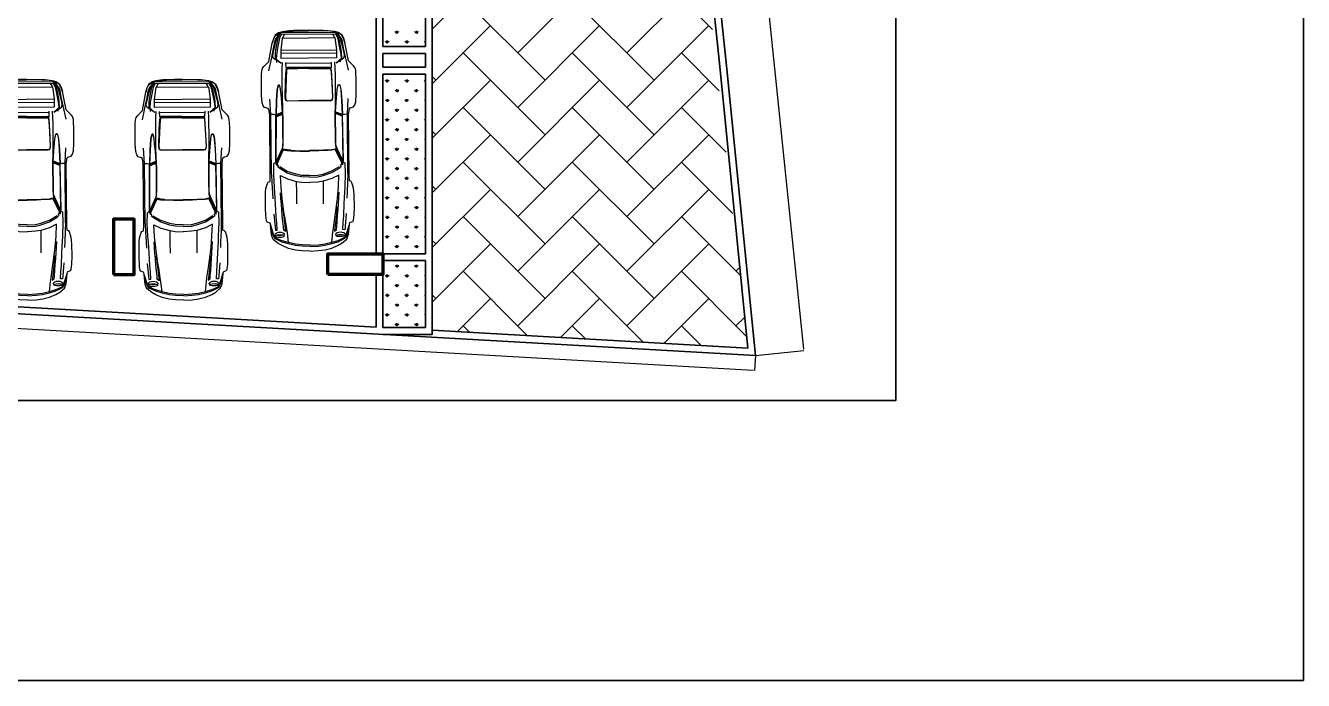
# Model space of a CAD drawing. Header units: inches. Extents: x -3571 to 5466, y -4496 to 5188.
# Drawn here: x 4539 to 5466, y 19 to 494 of the extents above; entities that cross this region are included whole.
import ezdxf

# ---------------------------------------------------------------- set-up
doc = ezdxf.new("R2010")
doc.units = ezdxf.units.IN
doc.header["$MEASUREMENT"] = 0
for name, color, linetype, lineweight in [('COLUMN', 1, 'Continuous', 50), ('high income', 202, 'Continuous', 5), ('wall', 250, 'Continuous', 30)]:
    doc.layers.add(name, color=color, linetype=linetype, lineweight=lineweight)
doc.styles.add('1-2', font='arial.ttf')
doc.styles.add('DIM', font='arial.ttf', dxfattribs={"width": 0.9, "height": 7})
doc.dimstyles.new('STANDARD$0', dxfattribs={"dimscale": 0, "dimtxt": 10, "dimasz": 8, "dimexe": 6, "dimexo": 8, "dimgap": 3, "dimtad": 1, "dimdec": 0, "dimzin": 3, "dimdsep": 46, "dimlunit": 4, "dimtxsty": 'DIM', "dimblk": 'DOTSMALL', "dimcen": 0, "dimclrd": 6, "dimclre": 6, "dimclrt": 256, "dimadec": 0, "dimazin": 0, "dimtfac": 1, "dimtdec": 0, "dimtofl": 0, "dimtmove": 2, "dimatfit": 0, "dimldrblk": 'DOTSMALL', "dimfxl": 1, "dimtolj": 1, "dimtzin": 0, "dimarcsym": 0})
pattern_1 = [(90, (-169097.448, -8831.4206), (-7.0710678, 7.0710678), [1.875, -12.26713563]), (45, (-169097.448, -8831.421), (-7.0710678, 7.0710678), [1.875, -8.125]), (135, (-169097.448, -8831.421), (-7.0710678, -7.0710678), [1.875, -8.125])]

# ---------------------------------------------------------------- blocks, each defined once
blk = doc.blocks.new('*D10')
at = {"layer": 'Defpoints', "color": 0, "ltscale": 2}
for p in [(3568.07, 339.54), (3567.45, 328.66), (5068.62, 254.55)]:
    blk.add_point(p, dxfattribs=at)
at = {"layer": 'wall', "color": 7, "lineweight": 15, "ltscale": 2}
for p, q in [((3568.07, 339.54), (3567.45, 328.66)), ((3568.45, 328.6), (4292.97, 287.57)), ((5067.01, 243.74), (4342.49, 284.77)), ((5068.62, 254.55), (5068.01, 243.68))]:
    blk.add_line(p, q, dxfattribs=at)
at = {"layer": 'wall', "color": 7, "ltscale": 2}
for points in [[(3568.46, 328.77), (3568.44, 328.44), (3567.45, 328.66)], [(5067.02, 243.9), (5067, 243.57), (5068.01, 243.68)]]:
    blk.add_solid(points, dxfattribs=at)
at = {"layer": 'wall', "color": 7, "lineweight": 25, "ltscale": 2, "insert": (4317.73, 286.17), "char_height": 12, "attachment_point": 5, "rotation": 356.75857, "style": '1-2'}
blk.add_mtext('\\A1;125\'-3"', dxfattribs=at)
blk = doc.blocks.new('*D15')
at = {"layer": 'Defpoints', "color": 0, "ltscale": 2}
for p in [(5006.49, 854.44), (5068.62, 254.55), (5103.82, 258.2)]:
    blk.add_point(p, dxfattribs=at)
at = {"layer": 'wall', "color": 7, "lineweight": 15, "ltscale": 2}
for p, q in [((5006.49, 854.44), (5041.69, 858.08)), ((5041.79, 857.09), (5070.62, 578.73)), ((5103.71, 259.19), (5074.88, 537.55)), ((5068.62, 254.55), (5103.82, 258.2))]:
    blk.add_line(p, q, dxfattribs=at)
at = {"layer": 'wall', "color": 7, "ltscale": 2}
for points in [[(5041.96, 857.11), (5041.62, 857.07), (5041.69, 858.08)], [(5103.88, 259.21), (5103.55, 259.18), (5103.82, 258.2)]]:
    blk.add_solid(points, dxfattribs=at)
at = {"layer": 'wall', "color": 7, "lineweight": 25, "ltscale": 2, "insert": (5072.75, 558.14), "char_height": 12, "attachment_point": 5, "rotation": 275.91299, "style": '1-2'}
blk.add_mtext('\\A1;50\'-3"', dxfattribs=at)
blk = doc.blocks.new('car-01')
at = {"layer": 'high income', "linetype": 'ByBlock'}
for p, q in [((-20.24, 148.32), (-22.7, 146.69)), ((-22.48, 146.53), (-20.24, 147.98)), ((-17.72, 149.01), (-20.24, 148.32)), ((-20.24, 147.98), (-17.72, 148.67)), ((-20.08, 147.24), (-19.08, 148.13)), ((-19.19, 147.24), (-18.64, 148.13)), ((-19.08, 148.13), (19.08, 148.13)), ((-13, 149.59), (-17.72, 149.01)), ((-17.72, 148.67), (-13.34, 149.22)), ((-13.34, 149.22), (-10.43, 149.34)), ((-10.1, 149.71), (-13, 149.59)), ((-10.43, 149.34), (0, 149.47)), ((-0.02, 149.91), (-10.1, 149.71)), ((10.43, 149.34), (0, 149.47)), ((0.02, 149.91), (10.1, 149.71)), ((10.1, 149.71), (13, 149.59)), ((13.34, 149.22), (10.43, 149.34)), ((13, 149.59), (17.72, 149.01)), ((17.72, 148.67), (13.34, 149.22)), ((17.72, 149.01), (20.24, 148.32)), ((20.24, 147.98), (17.72, 148.67)), ((19.19, 147.24), (18.64, 148.13)), ((20.08, 147.24), (19.08, 148.13)), ((20.24, 148.32), (22.7, 146.69)), ((22.48, 146.53), (20.24, 147.98)), ((-27.04, 128.94), (-24.68, 141.34)), ((-24.68, 141.34), (-23.6, 144.44)), ((-23.85, 144.26), (-24.68, 141.34)), ((-24.19, 134.45), (-21.42, 144.8)), ((-22.7, 146.69), (-23.85, 144.26)), ((-23.79, 137.53), (-22.97, 142.12)), ((-23.6, 144.44), (-22.48, 146.53)), ((-23.26, 138.45), (-22.51, 142.12)), ((-22.97, 142.12), (-22.42, 143.8)), ((-22.51, 142.12), (-21.82, 143.8)), ((-22.42, 143.8), (-21.36, 145.35)), ((-22.19, 136.67), (-20.53, 144.69)), ((-21.82, 143.8), (-21.59, 144.15)), ((-21.42, 144.8), (-20.08, 147.24)), ((-21.36, 145.35), (-21, 145.56)), ((-19.64, 144.69), (-21.3, 136.67)), ((-20.53, 144.69), (-19.19, 147.24)), ((-18.3, 147.24), (-19.64, 144.69)), ((-17.84, 144.69), (-18.96, 136.45)), ((18.3, 147.24), (-18.3, 147.24)), ((17.84, 144.69), (-17.84, 144.69)), ((-16.24, 147.24), (-17.58, 144.8)), ((16.24, 147.24), (17.58, 144.8)), ((17.84, 144.69), (18.96, 136.45)), ((18.3, 147.24), (19.64, 144.69)), ((20.53, 144.69), (19.19, 147.24)), ((19.64, 144.69), (21.3, 136.67)), ((21.42, 144.8), (20.08, 147.24)), ((22.19, 136.67), (20.53, 144.69)), ((21.36, 145.35), (21, 145.56)), ((22.42, 143.8), (21.36, 145.35)), ((24.19, 134.45), (21.42, 144.8)), ((21.82, 143.8), (21.59, 144.15)), ((22.51, 142.12), (21.82, 143.8)), ((22.97, 142.12), (22.42, 143.8)), ((23.6, 144.44), (22.48, 146.53)), ((23.26, 138.45), (22.51, 142.12)), ((22.7, 146.69), (23.85, 144.26)), ((23.79, 137.53), (22.97, 142.12)), ((24.68, 141.34), (23.6, 144.44)), ((23.85, 144.26), (24.68, 141.34)), ((27.04, 128.94), (24.68, 141.34)), ((-27.06, 122.54), (-25.11, 131.63)), ((-25.11, 131.63), (-23.79, 137.53)), ((-24.42, 132.33), (-24.19, 134.45)), ((-23.86, 130.89), (-24.42, 132.33)), ((-18.64, 127.56), (-23.86, 130.89)), ((-23.65, 138.13), (-23.26, 138.45)), ((-22.53, 130.89), (-22.42, 134.56)), ((-22.08, 130.89), (-22.53, 130.89)), ((-22.53, 130.89), (-18.65, 127.56)), ((-22.42, 134.56), (-22.19, 136.67)), ((-21.64, 134.56), (-22.08, 130.89)), ((-21.3, 136.67), (-21.64, 134.56)), ((18.96, 134.33), (-19.07, 134.33)), ((-18.96, 136.45), (-18.96, 130.89)), ((18.96, 136.45), (-18.96, 136.45)), ((-18.96, 130.89), (18.96, 130.89)), ((18.64, 127.56), (23.86, 130.89)), ((22.53, 130.89), (18.65, 127.56)), ((18.96, 136.45), (18.96, 130.89)), ((21.3, 136.67), (21.64, 134.56)), ((21.64, 134.56), (22.08, 130.89)), ((22.08, 130.89), (22.53, 130.89)), ((22.42, 134.56), (22.19, 136.67)), ((22.53, 130.89), (22.42, 134.56)), ((23.65, 138.13), (23.26, 138.45)), ((25.11, 131.63), (23.79, 137.53)), ((23.86, 130.89), (24.42, 132.33)), ((24.42, 132.33), (24.19, 134.45)), ((27.06, 122.54), (25.11, 131.63)), ((-32.02, 120.21), (-31.89, 122.44)), ((-31.89, 122.44), (-31.35, 124.33)), ((-31.35, 124.33), (-30.39, 125.45)), ((-30.39, 125.45), (-27.04, 128.94)), ((-21.62, 128.15), (-21.56, 129.46)), ((-18.02, 119.1), (-17.96, 123.99)), ((-17.96, 123.99), (-17.78, 128.15)), ((-15.11, 122.9), (-16.04, 104.35)), ((-15.77, 115.69), (-15.3, 123.28)), ((-15.35, 124.33), (-15.54, 128.14)), ((15.54, 127.56), (-15.44, 127.56)), ((-14.31, 124.71), (-15.35, 124.33)), ((-15.3, 123.28), (-14.92, 123.76)), ((-14.8, 123.38), (-15.11, 122.9)), ((-14.92, 123.76), (-14.31, 124.11)), ((-14.2, 123.73), (-14.8, 123.38)), ((0, 124.79), (-14.31, 124.71)), ((-14.31, 124.11), (-7.45, 124.24)), ((-7.35, 123.81), (-14.2, 123.73)), ((-7.45, 124.24), (0, 124.24)), ((0, 123.81), (-7.35, 123.81)), ((0, 124.79), (14.31, 124.71)), ((7.45, 124.24), (0, 124.24)), ((0, 123.81), (7.35, 123.81)), ((7.35, 123.81), (14.2, 123.73)), ((14.31, 124.11), (7.45, 124.24)), ((14.2, 123.73), (14.8, 123.38)), ((14.31, 124.71), (15.35, 124.33)), ((14.92, 123.76), (14.31, 124.11)), ((14.8, 123.38), (15.11, 122.9)), ((15.3, 123.28), (14.92, 123.76)), ((15.11, 122.9), (16.04, 104.35)), ((15.77, 115.69), (15.3, 123.28)), ((15.35, 124.33), (15.54, 128.14)), ((17.96, 123.99), (17.78, 128.15)), ((18.02, 119.1), (17.96, 123.99)), ((21.62, 128.15), (21.56, 129.46)), ((30.39, 125.45), (27.04, 128.94)), ((31.35, 124.33), (30.39, 125.45)), ((31.89, 122.44), (31.35, 124.33)), ((32.02, 120.21), (31.89, 122.44)), ((-32.13, 116.88), (-32.02, 120.21)), ((-32.13, 106.09), (-32.13, 116.88)), ((-20.67, 112.83), (-21.01, 112.37)), ((-20.21, 112.88), (-20.67, 112.83)), ((-19.9, 112.57), (-20.21, 112.88)), ((-18.1, 104.2), (-18.09, 113.43)), ((-18.09, 113.43), (-18.02, 119.1)), ((-16.15, 104.18), (-15.77, 115.69)), ((16.15, 104.18), (15.77, 115.69)), ((18.09, 113.43), (18.02, 119.1)), ((18.1, 104.2), (18.09, 113.43)), ((19.9, 112.57), (20.21, 112.88)), ((20.21, 112.88), (20.67, 112.83)), ((20.67, 112.83), (21.01, 112.37)), ((32.13, 116.88), (32.02, 120.21)), ((32.13, 106.09), (32.13, 116.88)), ((-31.81, 101.09), (-32.13, 106.09)), ((-21.73, 109.42), (-22.22, 102.09)), ((-21.61, 109.44), (-22.11, 102.09)), ((-21.01, 112.37), (-21.73, 109.42)), ((-20.9, 112.22), (-21.61, 109.44)), ((-20.56, 112.62), (-20.9, 112.22)), ((-20.19, 112.63), (-20.56, 112.62)), ((-19.9, 112.4), (-20.19, 112.63)), ((-19.56, 111.61), (-19.9, 112.57)), ((-19.56, 111.45), (-19.9, 112.4)), ((-19.24, 109.45), (-19.56, 111.61)), ((-19.24, 109.45), (-19.56, 111.45)), ((-18.93, 106.4), (-19.24, 109.45)), ((-18.45, 100.97), (-18.93, 106.4)), ((-17.88, 97.53), (-18.1, 104.2)), ((-15.74, 102.2), (-16.15, 104.18)), ((-16.04, 104.35), (-15.63, 102.35)), ((16.04, 104.35), (15.63, 102.35)), ((15.74, 102.2), (16.15, 104.18)), ((17.88, 97.53), (18.1, 104.2)), ((18.45, 100.97), (18.93, 106.4)), ((18.93, 106.4), (19.24, 109.45)), ((19.24, 109.45), (19.56, 111.61)), ((19.24, 109.45), (19.56, 111.45)), ((19.56, 111.61), (19.9, 112.57)), ((19.56, 111.45), (19.9, 112.4)), ((19.9, 112.4), (20.19, 112.63)), ((20.19, 112.63), (20.56, 112.62)), ((20.56, 112.62), (20.9, 112.22)), ((20.9, 112.22), (21.61, 109.44)), ((21.01, 112.37), (21.73, 109.42)), ((21.61, 109.44), (22.11, 102.09)), ((21.73, 109.42), (22.22, 102.09)), ((31.81, 101.09), (32.13, 106.09)), ((-31.13, 98.87), (-31.81, 101.09)), ((-30.24, 97.62), (-31.13, 98.87)), ((-27.86, 96.96), (-30.24, 97.62)), ((-27.38, 96.3), (-27.86, 96.96)), ((-26.78, 92.52), (-27.38, 96.3)), ((-25.94, 92.86), (-26.63, 103.31)), ((-22.22, 102.09), (-22.57, 92.41)), ((-22.11, 102.09), (-22.47, 92.41)), ((-18.21, 97.53), (-18.45, 100.97)), ((-17.99, 93.8), (-18.21, 97.53)), ((-17.76, 93.84), (-17.88, 97.53)), ((-14.46, 101.88), (-15.74, 102.2)), ((-15.63, 102.35), (-14.35, 102.02)), ((0.02, 102.06), (-14.46, 101.88)), ((-14.35, 102.02), (-0.02, 102.06)), ((-0.02, 102.06), (14.46, 101.88)), ((14.35, 102.02), (0.02, 102.06)), ((15.63, 102.35), (14.35, 102.02)), ((14.46, 101.88), (15.74, 102.2)), ((17.76, 93.84), (17.88, 97.53)), ((17.99, 93.8), (18.21, 97.53)), ((18.21, 97.53), (18.45, 100.97)), ((22.11, 102.09), (22.47, 92.41)), ((22.22, 102.09), (22.57, 92.41)), ((25.94, 92.86), (26.63, 103.31)), ((26.78, 92.52), (27.38, 96.3)), ((27.38, 96.3), (27.86, 96.96)), ((27.86, 96.96), (30.24, 97.62)), ((30.24, 97.62), (31.13, 98.87)), ((31.13, 98.87), (31.81, 101.09)), ((-26.84, 50.6), (-26.78, 92.52)), ((-25.94, 92.86), (-26.78, 92.52)), ((-25.28, 92.86), (-25.94, 92.86)), ((-25.91, 52.38), (-25.94, 92.86)), ((-24.03, 92.75), (-25.28, 92.86)), ((-22.9, 92.41), (-24.03, 92.75)), ((-22.57, 92.41), (-22.9, 92.41)), ((-22.9, 60.39), (-22.56, 92.41)), ((-22.45, 92.41), (-22.79, 60.88)), ((-22.56, 92.41), (-22.45, 92.41)), ((-18.02, 94.41), (-22.47, 92.61)), ((-17.99, 93.8), (-22.47, 91.95)), ((-22.47, 91.31), (-17.98, 93.12)), ((-17.86, 89.57), (-17.99, 93.8)), ((-17.89, 78.4), (-17.86, 89.57)), ((-17.69, 89.6), (-17.76, 93.84)), ((-17.68, 78.4), (-17.69, 89.6)), ((17.68, 78.4), (17.69, 89.6)), ((17.69, 89.6), (17.76, 93.84)), ((17.86, 89.57), (17.99, 93.8)), ((17.89, 78.4), (17.86, 89.57)), ((22.47, 91.31), (17.98, 93.12)), ((17.99, 93.8), (22.47, 91.95)), ((18.02, 94.41), (22.47, 92.61)), ((22.56, 92.41), (22.45, 92.41)), ((22.45, 92.41), (22.79, 60.88)), ((22.9, 60.39), (22.56, 92.41)), ((22.57, 92.41), (22.9, 92.41)), ((22.9, 92.41), (24.03, 92.75)), ((24.03, 92.75), (25.28, 92.86)), ((25.28, 92.86), (25.94, 92.86)), ((25.91, 52.38), (25.94, 92.86)), ((25.94, 92.86), (26.78, 92.52)), ((26.84, 50.6), (26.78, 92.52)), ((-17.89, 74.57), (-17.89, 78.4)), ((-17.74, 74.57), (-17.68, 78.4)), ((17.74, 74.57), (17.68, 78.4)), ((17.89, 74.57), (17.89, 78.4)), ((-18.59, 69.7), (-22.39, 61.42)), ((-18.18, 70.87), (-18.59, 69.7)), ((-18.59, 68.93), (-18.39, 69.49)), ((-18.39, 69.49), (-18.18, 70.1)), ((-17.96, 71.7), (-18.18, 70.87)), ((-18.18, 70.1), (-17.88, 71.66)), ((-17.98, 71.7), (-17.89, 74.57)), ((-17.88, 71.66), (-17.74, 74.57)), ((17.88, 71.66), (17.74, 74.57)), ((18.18, 70.1), (17.88, 71.66)), ((17.98, 71.7), (17.89, 74.57)), ((17.96, 71.7), (18.18, 70.87)), ((18.18, 70.87), (18.59, 69.7)), ((18.39, 69.49), (18.18, 70.1)), ((18.59, 68.93), (18.39, 69.49)), ((18.59, 69.7), (22.39, 61.42)), ((-22.4, 60.65), (-18.59, 68.93)), ((-18.47, 68.55), (-22.3, 60.17)), ((-21.82, 59.76), (-18.02, 68.09)), ((-18.22, 69.04), (-18.47, 68.55)), ((-17.56, 69.26), (-18.22, 69.04)), ((-18.02, 68.09), (-17.72, 68.6)), ((-17.72, 68.6), (-17.32, 68.79)), ((-16.53, 69.06), (-17.56, 69.26)), ((-17.32, 68.79), (-16.4, 68.53)), ((-15.14, 68.78), (-16.53, 69.06)), ((-16.4, 68.53), (-15.14, 68.33)), ((-12.66, 68.49), (-15.14, 68.78)), ((-15.14, 68.33), (-12.58, 68.15)), ((-12.66, 68.49), (-6.44, 68.16)), ((-12.58, 68.15), (-6.44, 67.89)), ((-6.44, 68.16), (0, 68.2)), ((-6.44, 67.89), (0, 67.86)), ((6.44, 68.16), (0, 68.2)), ((6.44, 67.89), (0, 67.86)), ((12.66, 68.49), (6.44, 68.16)), ((12.58, 68.15), (6.44, 67.89)), ((15.14, 68.33), (12.58, 68.15)), ((12.66, 68.49), (15.14, 68.78)), ((15.14, 68.78), (16.53, 69.06)), ((16.4, 68.53), (15.14, 68.33)), ((17.32, 68.79), (16.4, 68.53)), ((16.53, 69.06), (17.56, 69.26)), ((17.72, 68.6), (17.32, 68.79)), ((17.56, 69.26), (18.22, 69.04)), ((18.02, 68.09), (17.72, 68.6)), ((21.82, 59.76), (18.02, 68.09)), ((18.22, 69.04), (18.47, 68.55)), ((18.47, 68.55), (22.3, 60.17)), ((22.4, 60.65), (18.59, 68.93)), ((-25.89, 52.38), (-25.69, 46.61)), ((-24.36, 52.49), (-24.2, 59.5)), ((-23.97, 43.38), (-24.36, 52.49)), ((-22.91, 60.39), (-24.2, 59.5)), ((-22.99, 60.39), (-22.99, 60.39)), ((-22.25, 58.33), (-22.91, 60.39)), ((-22.68, 59.77), (-22.4, 60.65)), ((-22.3, 60.17), (-22.33, 59.21)), ((-22.33, 59.21), (-22.25, 58.33)), ((-21.74, 58.62), (-21.82, 59.76)), ((-20.24, 56.16), (-21.79, 57.5)), ((-20.96, 57.72), (-21.74, 58.62)), ((-15.14, 54.2), (-20.24, 57.24)), ((-15.14, 53.08), (-20.24, 56.16)), ((-15.14, 54.2), (-15.14, 54.2)), ((-9.13, 52.2), (-15.14, 54.2)), ((-9.13, 51.08), (-15.14, 53.08)), ((-5.56, 51.42), (-9.13, 52.2)), ((5.56, 51.42), (9.13, 52.2)), ((9.13, 52.2), (15.14, 54.2)), ((9.13, 51.08), (15.14, 53.08)), ((15.14, 54.2), (20.24, 57.24)), ((15.14, 53.08), (20.24, 56.16)), ((15.14, 54.2), (15.14, 54.2)), ((20.24, 56.16), (21.79, 57.5)), ((20.96, 57.72), (21.74, 58.62)), ((21.74, 58.62), (21.82, 59.76)), ((22.25, 58.33), (22.91, 60.39)), ((22.33, 59.21), (22.25, 58.33)), ((22.3, 60.17), (22.33, 59.21)), ((22.68, 59.77), (22.4, 60.65)), ((22.91, 60.39), (24.2, 59.5)), ((22.99, 60.39), (22.99, 60.39)), ((23.97, 43.38), (24.36, 52.49)), ((24.36, 52.49), (24.2, 59.5)), ((25.89, 52.38), (25.69, 46.61)), ((-29.72, 42.38), (-29.27, 43.96)), ((-29.27, 43.96), (-28.58, 46.16)), ((-28.58, 46.16), (-28.1, 46.94)), ((-28.1, 46.94), (-26.95, 47.37)), ((-26.95, 47.37), (-26.84, 50.6)), ((-25.69, 46.61), (-25.32, 39.74)), ((-19.47, 43.38), (-19.9, 51.42)), ((-19.9, 51.42), (-15.12, 49.08)), ((-15.12, 49.08), (-9.13, 47.3)), ((-5.56, 50.31), (-9.13, 51.08)), ((-9.13, 47.3), (-9.08, 39.71)), ((-9.13, 47.3), (-5.56, 46.73)), ((0, 51.2), (-5.56, 51.42)), ((0, 50.08), (-5.56, 50.31)), ((-5.56, 46.73), (0, 46.51)), ((0, 51.2), (5.56, 51.42)), ((0, 50.08), (5.56, 50.31)), ((5.56, 46.73), (0, 46.51)), ((5.56, 50.31), (9.13, 51.08)), ((9.13, 47.3), (5.56, 46.73)), ((9.13, 47.3), (9.08, 39.71)), ((15.12, 49.08), (9.13, 47.3)), ((19.9, 51.42), (15.12, 49.08)), ((19.47, 43.38), (19.9, 51.42)), ((25.69, 46.61), (25.32, 39.74)), ((26.95, 47.37), (26.84, 50.6)), ((28.1, 46.94), (26.95, 47.37)), ((28.58, 46.16), (28.1, 46.94)), ((29.27, 43.96), (28.58, 46.16)), ((29.72, 42.38), (29.27, 43.96)), ((-30.18, 29.47), (-30.1, 38.03)), ((-30.1, 38.03), (-29.96, 40.37)), ((-29.96, 40.37), (-29.72, 42.38)), ((-25.32, 39.74), (-25.14, 35.59)), ((-23.77, 39.74), (-23.97, 43.38)), ((-23.36, 32.04), (-23.77, 39.74)), ((-19.58, 35.8), (-19.9, 39.71)), ((-19.32, 32.04), (-19.58, 35.8)), ((-18.76, 35.8), (-19.47, 43.38)), ((-18.33, 32.04), (-18.76, 35.8)), ((-9.08, 39.71), (-9.08, 32.04)), ((9.08, 39.71), (9.08, 32.04)), ((18.33, 32.04), (18.76, 35.8)), ((18.76, 35.8), (19.47, 43.38)), ((19.32, 32.04), (19.58, 35.8)), ((19.58, 35.8), (19.9, 39.71)), ((23.36, 32.04), (23.77, 39.74)), ((23.77, 39.74), (23.97, 43.38)), ((25.32, 39.74), (25.14, 35.59)), ((29.96, 40.37), (29.72, 42.38)), ((30.1, 38.03), (29.96, 40.37)), ((30.18, 29.47), (30.1, 38.03)), ((-29.98, 24.46), (-30.18, 29.47)), ((-22.91, 23.69), (-23.36, 32.04)), ((-19.08, 28.24), (-19.32, 32.04)), ((-18.79, 24.11), (-19.08, 28.24)), ((-18.62, 30.13), (-17.99, 24.71)), ((-17.44, 25.39), (-18.33, 32.04)), ((17.44, 25.39), (18.33, 32.04)), ((18.62, 30.13), (17.99, 24.71)), ((18.79, 24.11), (19.08, 28.24)), ((19.08, 28.24), (19.32, 32.04)), ((22.91, 23.69), (23.36, 32.04)), ((29.98, 24.46), (30.18, 29.47)), ((-29.83, 22.47), (-29.98, 24.46)), ((-29.54, 20.68), (-29.83, 22.47)), ((-29.01, 19.91), (-29.54, 20.68)), ((-27, 19.1), (-29.01, 19.91)), ((-26.69, 17.69), (-27, 19.1)), ((-26.14, 11.23), (-26.8, 17.69)), ((-24.8, 11.51), (-26.69, 17.69)), ((-24.62, 25.22), (-23.8, 16.46)), ((-22.57, 19.27), (-22.91, 23.69)), ((-22.25, 14.43), (-22.57, 19.27)), ((-18.41, 19.98), (-18.79, 24.11)), ((-18.06, 16.38), (-18.41, 19.98)), ((-17.99, 24.71), (-17.55, 21.02)), ((-17.55, 21.02), (-17.07, 17.21)), ((-16.9, 22.16), (-17.44, 25.39)), ((-15.84, 15.3), (-16.9, 22.16)), ((15.84, 15.3), (16.9, 22.16)), ((16.9, 22.16), (17.44, 25.39)), ((17.55, 21.02), (17.07, 17.21)), ((17.99, 24.71), (17.55, 21.02)), ((18.06, 16.38), (18.41, 19.98)), ((18.41, 19.98), (18.79, 24.11)), ((22.25, 14.43), (22.57, 19.27)), ((22.57, 19.27), (22.91, 23.69)), ((24.62, 25.22), (23.8, 16.46)), ((24.8, 11.51), (26.69, 17.69)), ((26.14, 11.23), (26.8, 17.69)), ((26.69, 17.69), (27, 19.1)), ((27, 19.1), (29.01, 19.91)), ((29.01, 19.91), (29.54, 20.68)), ((29.54, 20.68), (29.83, 22.47)), ((29.83, 22.47), (29.98, 24.46)), ((-25.36, 11.74), (-26.59, 16.16)), ((-25.46, 9.13), (-26.14, 11.23)), ((-24.8, 7.9), (-25.46, 9.13)), ((-24.38, 9.53), (-25.36, 11.74)), ((-23.57, 9.24), (-24.8, 11.51)), ((-23.52, 8.48), (-24.38, 9.53)), ((-23.63, 11.95), (-23.89, 11.4)), ((-23.89, 11.4), (-23.57, 10.34)), ((-23.8, 16.46), (-23.57, 14.29)), ((-22.87, 12.39), (-23.63, 11.95)), ((-23.57, 14.29), (-22.25, 14.43)), ((-23.34, 10.63), (-23.57, 10.34)), ((-23.57, 10.34), (-23.34, 10.06)), ((-21.27, 8.01), (-23.57, 9.24)), ((-22.7, 10.86), (-23.34, 10.63)), ((-23.34, 10.06), (-22.7, 9.83)), ((-21.73, 12.71), (-22.87, 12.39)), ((-21.84, 11), (-22.7, 10.86)), ((-22.7, 9.83), (-21.71, 9.67)), ((-20.58, 11.08), (-21.84, 11)), ((-21.84, 11), (-20.58, 10.83)), ((-20.62, 12.8), (-21.73, 12.71)), ((-21.71, 9.67), (-20.58, 9.62)), ((-19.52, 12.71), (-20.62, 12.8)), ((-19.41, 11.02), (-20.58, 11.08)), ((-20.58, 10.83), (-19.41, 11.02)), ((-20.58, 9.62), (-19.42, 9.67)), ((-18.39, 12.39), (-19.52, 12.71)), ((-18.52, 10.86), (-19.42, 11.02)), ((-19.42, 9.67), (-18.45, 9.83)), ((-17.86, 10.63), (-18.52, 10.86)), ((-18.45, 9.83), (-17.82, 10.06)), ((-17.69, 11.95), (-18.39, 12.39)), ((-17.89, 14.4), (-18.06, 16.38)), ((-16.66, 13.4), (-17.89, 14.4)), ((-17.64, 10.34), (-17.86, 10.63)), ((-17.82, 10.06), (-17.64, 10.34)), ((-17.39, 11.4), (-17.69, 11.95)), ((-17.64, 10.34), (-17.39, 11.4)), ((-17.07, 17.21), (-16.66, 13.4)), ((-15.4, 12.55), (-15.84, 15.3)), ((-14.69, 5.9), (-15.4, 12.55)), ((14.69, 5.9), (15.4, 12.55)), ((15.4, 12.55), (15.84, 15.3)), ((17.07, 17.21), (16.66, 13.4)), ((16.66, 13.4), (17.89, 14.4)), ((17.39, 11.4), (17.69, 11.95)), ((17.64, 10.34), (17.39, 11.4)), ((17.64, 10.34), (17.86, 10.63)), ((17.82, 10.06), (17.64, 10.34)), ((17.69, 11.95), (18.39, 12.39)), ((18.45, 9.83), (17.82, 10.06)), ((17.86, 10.63), (18.52, 10.86)), ((17.89, 14.4), (18.06, 16.38)), ((18.39, 12.39), (19.52, 12.71)), ((19.42, 9.67), (18.45, 9.83)), ((18.52, 10.86), (19.42, 11.02)), ((19.41, 11.02), (20.58, 11.08)), ((20.58, 10.83), (19.41, 11.02)), ((20.58, 9.62), (19.42, 9.67)), ((19.52, 12.71), (20.62, 12.8)), ((20.58, 11.08), (21.84, 11)), ((21.84, 11), (20.58, 10.83)), ((21.71, 9.67), (20.58, 9.62)), ((20.62, 12.8), (21.73, 12.71)), ((21.27, 8.01), (23.57, 9.24)), ((22.7, 9.83), (21.71, 9.67)), ((21.73, 12.71), (22.87, 12.39)), ((21.84, 11), (22.7, 10.86)), ((23.57, 14.29), (22.25, 14.43)), ((22.7, 10.86), (23.34, 10.63)), ((23.34, 10.06), (22.7, 9.83)), ((22.87, 12.39), (23.63, 11.95)), ((23.34, 10.63), (23.57, 10.34)), ((23.57, 10.34), (23.34, 10.06)), ((23.52, 8.48), (24.38, 9.53)), ((23.8, 16.46), (23.57, 14.29)), ((23.57, 9.24), (24.8, 11.51)), ((23.89, 11.4), (23.57, 10.34)), ((23.63, 11.95), (23.89, 11.4)), ((24.38, 9.53), (25.36, 11.74)), ((24.8, 7.9), (25.46, 9.13)), ((25.36, 11.74), (26.59, 16.16)), ((25.46, 9.13), (26.14, 11.23)), ((-21.68, 5.35), (-24.8, 7.9)), ((-18.97, 6.21), (-23.52, 8.48)), ((-19.02, 3.84), (-21.68, 5.35)), ((-19.04, 7.11), (-21.27, 8.01)), ((-14.69, 5.9), (-19.04, 7.11)), ((-14.67, 1.95), (-19.02, 3.84)), ((-14.69, 5.01), (-18.97, 6.21)), ((-10.02, 4.73), (-14.69, 5.9)), ((-10.02, 3.84), (-14.69, 5.01)), ((-10.02, 0.78), (-14.67, 1.95)), ((-5.58, 4.23), (-10.02, 4.73)), ((-5.58, 3.33), (-10.02, 3.84)), ((-5.56, 0.28), (-10.02, 0.78)), ((0, 3.95), (-5.58, 4.23)), ((0, 3.06), (-5.58, 3.33)), ((0, 0), (-5.56, 0.28)), ((0, 3.95), (5.58, 4.23)), ((0, 3.06), (5.58, 3.33)), ((0, 0), (5.56, 0.28)), ((5.56, 0.28), (10.02, 0.78)), ((5.58, 4.23), (10.02, 4.73)), ((5.58, 3.33), (10.02, 3.84)), ((10.02, 4.73), (14.69, 5.9)), ((10.02, 3.84), (14.69, 5.01)), ((10.02, 0.78), (14.67, 1.95)), ((14.67, 1.95), (19.02, 3.84)), ((14.69, 5.9), (19.04, 7.11)), ((14.69, 5.01), (18.97, 6.21)), ((18.97, 6.21), (23.52, 8.48)), ((19.02, 3.84), (21.68, 5.35)), ((19.04, 7.11), (21.27, 8.01)), ((21.68, 5.35), (24.8, 7.9))]:
    blk.add_line(p, q, dxfattribs=at)

msp = doc.modelspace()

# ---------------------------------------------------------------- hatches: boundary and pattern name
at = {"lineweight": 25, "ltscale": 2}
h = msp.add_hatch(dxfattribs=at)
h.set_pattern_fill('GRASS', color=3, scale=10, style=0)
h.set_pattern_definition(pattern_1)
h.paths.add_polyline_path([(4798.1998, 328.41893), (4829.08018, 328.41893), (4829.08018, 458.75133), (4798.1998, 458.75133)])
h = msp.add_hatch(dxfattribs=at)
h.set_pattern_fill('GRASS', color=3, scale=10, style=0)
h.set_pattern_definition(pattern_1)
h.paths.add_polyline_path([(4829.08018, 323.41893), (4798.1998, 323.41893), (4798.1998, 313.41893), (4798.1998, 274.87676), (4798.34127, 274.86875), (4829.08018, 274.86875)])

# ---------------------------------------------------------------- linework, layer by layer
for p, q in [((4834.08018, 572.62246), (4834.08018, 269.86875)), ((4793.1998, 535.70441), (4793.1998, 328.41893)), ((4798.1998, 530.70441), (4798.1998, 478.75133)), ((4829.08018, 530.70441), (4829.08018, 478.75133)), ((4798.1998, 473.75133), (4798.1998, 463.75133)), ((4798.1998, 463.75133), (4798.1998, 473.75133)), ((4798.1998, 473.75133), (4798.1998, 463.75133)), ((4798.1998, 473.75133), (4798.1998, 463.75133)), ((4829.08018, 473.75133), (4829.08018, 463.75133)), ((4798.1998, 458.75133), (4798.1998, 328.41893)), ((4829.08018, 458.75133), (4829.08018, 328.41893)), ((4829.08018, 323.41893), (4829.08018, 274.86875)), ((4793.1998, 313.41893), (4793.1998, 275.15993)), ((4798.1998, 313.41893), (4798.1998, 274.86875)), ((4798.1998, 274.86875), (4829.08018, 274.86875)), ((4798.1998, 269.86875), (4834.08018, 269.86875)), ((4832.47423, 267.92765), (4832.47423, 267.92703))]:
    msp.add_line(p, q)
at = {"color": 0, "lineweight": 25, "ltscale": 2}
for p, q in [((4834.08033, 491.30575), (4876.27621, 533.50163)), ((4896.0752, 474.10466), (4955.47217, 533.50163)), ((4975.27116, 474.10466), (5032.91199, 531.7455)), ((4915.87419, 454.30567), (4856.47722, 513.70264)), ((4995.07015, 454.30567), (4935.67318, 513.70264)), ((5037.41412, 491.15766), (5014.86914, 513.70264)), ((4834.08033, 451.70777), (4876.27621, 493.90365)), ((4896.0752, 434.50668), (4955.47217, 493.90365)), ((4975.27116, 434.50668), (5034.66813, 493.90365)), ((4798.1998, 478.75133), (4829.08018, 478.75133)), ((4798.1998, 473.75133), (4829.08018, 473.75133)), ((4915.87419, 414.70769), (4856.47722, 474.10466)), ((4995.07015, 414.70769), (4935.67318, 474.10466)), ((5042.35444, 446.61936), (5014.86914, 474.10466)), ((4798.1998, 463.75133), (4829.08018, 463.75133)), ((4798.1998, 458.75133), (4829.08018, 458.75133)), ((4836.67823, 454.30567), (4834.08033, 456.90357)), ((4834.08033, 412.10979), (4876.27621, 454.30567)), ((4896.0752, 394.9087), (4955.47217, 454.30567)), ((4975.27116, 394.9087), (5034.66813, 454.30567)), ((4915.87419, 375.10971), (4856.47722, 434.50668)), ((4995.07015, 375.10971), (4935.67318, 434.50668)), ((5047.29476, 402.08106), (5014.86914, 434.50668)), ((4836.67823, 414.70769), (4834.08033, 417.30559)), ((4834.08033, 372.51181), (4876.27621, 414.70769)), ((4896.0752, 355.31072), (4955.47217, 414.70769)), ((4975.27116, 355.31072), (5034.66813, 414.70769)), ((4915.87419, 335.51173), (4856.47722, 394.9087)), ((4995.07015, 335.51173), (4935.67318, 394.9087)), ((5052.23508, 357.54276), (5014.86914, 394.9087)), ((4836.67823, 375.10971), (4834.08033, 377.70761)), ((4834.08033, 332.91383), (4876.27621, 375.10971)), ((4896.0752, 315.71274), (4955.47217, 375.10971)), ((4975.27116, 315.71274), (5034.66813, 375.10971)), ((4915.87419, 295.91375), (4856.47722, 355.31072)), ((4995.07015, 295.91375), (4935.67318, 355.31072)), ((5057.1754, 313.00446), (5014.86914, 355.31072)), ((4836.67823, 335.51173), (4834.08033, 338.10963)), ((4834.08033, 293.31585), (4876.27621, 335.51173)), ((4896.0752, 276.11476), (4955.47217, 335.51173)), ((4975.27116, 276.11476), (5034.66813, 335.51173)), ((4798.1998, 328.41893), (4829.08018, 328.41893)), ((4798.1998, 323.41893), (4829.08018, 323.41893)), ((4903.26338, 268.92658), (4856.47722, 315.71274)), ((4987.21379, 264.17213), (4935.67318, 315.71274)), ((5062.11572, 268.46616), (5014.86914, 315.71274)), ((5054.46712, 315.71274), (5056.63457, 317.8802)), ((4836.67823, 295.91375), (4834.08033, 298.51165)), ((4852.18198, 271.81952), (4876.27621, 295.91375)), ((4927.13316, 267.57474), (4955.47217, 295.91375)), ((5002.08433, 263.32996), (5034.66813, 295.91375)), ((5054.46712, 276.11476), (5060.58833, 282.23598)), ((4861.28818, 271.3038), (4856.47722, 276.11476)), ((4945.23858, 266.54936), (4935.67318, 276.11476)), ((5029.18899, 261.79491), (5014.86914, 276.11476))]:
    msp.add_line(p, q, dxfattribs=at)
at = {"color": 3, "lineweight": 25, "ltscale": 2}
for p, q in [((4801.32289, 481.17573), (4799.99707, 482.50155)), ((4801.32284, 481.17586), (4801.32284, 483.05086)), ((4801.32289, 481.17573), (4802.64872, 482.50155)), ((4808.39396, 488.2468), (4807.06813, 489.57262)), ((4808.39391, 488.24692), (4808.39391, 490.12192)), ((4808.39396, 488.2468), (4809.71978, 489.57262)), ((4815.46503, 481.17573), (4814.1392, 482.50155)), ((4815.46498, 481.17586), (4815.46498, 483.05086)), ((4815.46503, 481.17573), (4816.79085, 482.50155)), ((4822.53609, 488.2468), (4821.21027, 489.57262)), ((4822.53605, 488.24692), (4822.53605, 490.12192)), ((4822.53609, 488.2468), (4823.86192, 489.57262)), ((4829.08018, 481.70271), (4828.28134, 482.50155))]:
    msp.add_line(p, q, dxfattribs=at)
msp.add_lwpolyline([(35.26439, 3594.57701), (5466.35714, 3594.57701), (5466.35714, 18.87732), (35.26439, 18.87732)], close=True)
at = {"color": 0, "lineweight": 25, "ltscale": 2}
msp.add_lwpolyline([(3134.8017, 3280.10818), (5170.47411, 3280.10818), (5170.47411, 221.88766), (3134.8017, 221.88766)], close=True, dxfattribs=at)
for points in [[(3704.01097, 2941.48792), (3700.97, 2918.12192), (3466.59919, 1292.37863), (3747.09485, 1257.19921), (3710.52841, 1100.18131), (3637.73461, 773.10204), (3587.69138, 438.00118), (3568.06792, 339.5354), (5068.62331, 254.55296), (5047.68796, 464.75662), (5012.61309, 798.72782), (4975.46796, 1095.66578), (5004.38467, 1096.39015), (5001.94859, 1120.57621), (4985.21645, 1267.89245), (4967.14398, 1408.43408), (5104.90179, 1436.10913), (5092.0468, 1671.08), (5056.24432, 2371.51259), (5050.35277, 2514.8267), (5038.01225, 2785.57105), (4249.54795, 2787.65786), (3942.61132, 3101.14631), (3728.78328, 3131.83172)], [(3502.32422, 1287.89865), (3747.09478, 1257.19983), (3710.52835, 1100.18193), (3637.73455, 773.10267), (3587.69132, 438.00181), (3568.06786, 339.53602), (5068.62324, 254.55359), (5047.6879, 464.75725), (5012.61303, 798.72845), (4975.4679, 1095.66641), (5004.38461, 1096.39078), (5001.94853, 1120.57683), (4985.21639, 1267.89307), (4967.14392, 1408.4347), (5104.90173, 1436.10976), (5092.04674, 1671.08062), (5056.24426, 2371.51322), (5050.35271, 2514.82732), (5038.01218, 2785.57168), (4249.54789, 2787.65849), (3942.61126, 3101.14694), (3728.78322, 3131.83235)], [(4834.08018, 272.84471), (5063.0684, 259.87619), (5042.71384, 464.24836), (5007.64555, 798.15695), (4969.82096, 1100.52652), (4998.86945, 1101.25419), (4996.97688, 1120.04414), (4980.25251, 1267.29205), (4961.59041, 1412.41892), (5099.67271, 1440.15917), (5087.05372, 1670.81643), (5051.2495, 2371.2829), (5045.35738, 2514.6108), (5033.23432, 2780.58431), (4247.44038, 2782.66405), (3940.22391, 3096.43831), (3728.07297, 3126.88305)], [(4413.8762, 296.64254), (4793.1998, 275.15993)], [(4798.1998, 274.87676), (4798.48252, 274.86075)]]:
    msp.add_lwpolyline(points)
at = {"layer": 'COLUMN'}
for points in [[(4602.65009, 313.41879), (4617.65009, 313.41879), (4617.65009, 353.41879), (4602.65009, 353.41879)], [(4758.1998, 313.41893), (4758.1998, 328.41893), (4798.1998, 328.41893), (4798.1998, 313.41893)]]:
    msp.add_lwpolyline(points, close=True, dxfattribs=at)

# ---------------------------------------------------------------- block references
at = {"layer": 'wall', "xscale": -1.069034999992371, "yscale": 1.069034999993164, "zscale": 1.069034999998956, "rotation": 0.4717588788274263}
for p in [(4745.48632, 330.34256), (4540.56074, 294.66401), (4653.71037, 294.66401)]:
    msp.add_blockref('car-01', p, dxfattribs=at)

# ---------------------------------------------------------------- dimensions: what is measured, and where the dimension line sits
at = {"layer": 'wall', "color": 0, "lineweight": 25, "ltscale": 2}
for p1, p2, distance, picture, middle in [((5006.49369, 854.43855), (5068.62324, 254.55359), 35.38204, '*D15', (5072.75226, 558.14106)), ((5068.62284, 254.55299), (3568.06792, 339.5354), 10.89133, '*D10', (4317.72955, 286.17028))]:
    dim = msp.add_aligned_dim(p1=p1, p2=p2, distance=distance, dimstyle='STANDARD$0', override={"dimscale": 1, "dimtxt": 12, "dimasz": 1, "dimexe": 0, "dimexo": 0, "dimgap": 0.09, "dimtad": 0, "dimtxsty": '1-2', "dimclrd": 7, "dimclre": 7, "dimclrt": 7, "dimatfit": 3, "dimlwd": 15, "dimlwe": 15}, dxfattribs=at)
    dim.commit()
    dim.dimension.update_dxf_attribs({"geometry": picture, "text_midpoint": middle})

doc.saveas('drawing.dxf')
